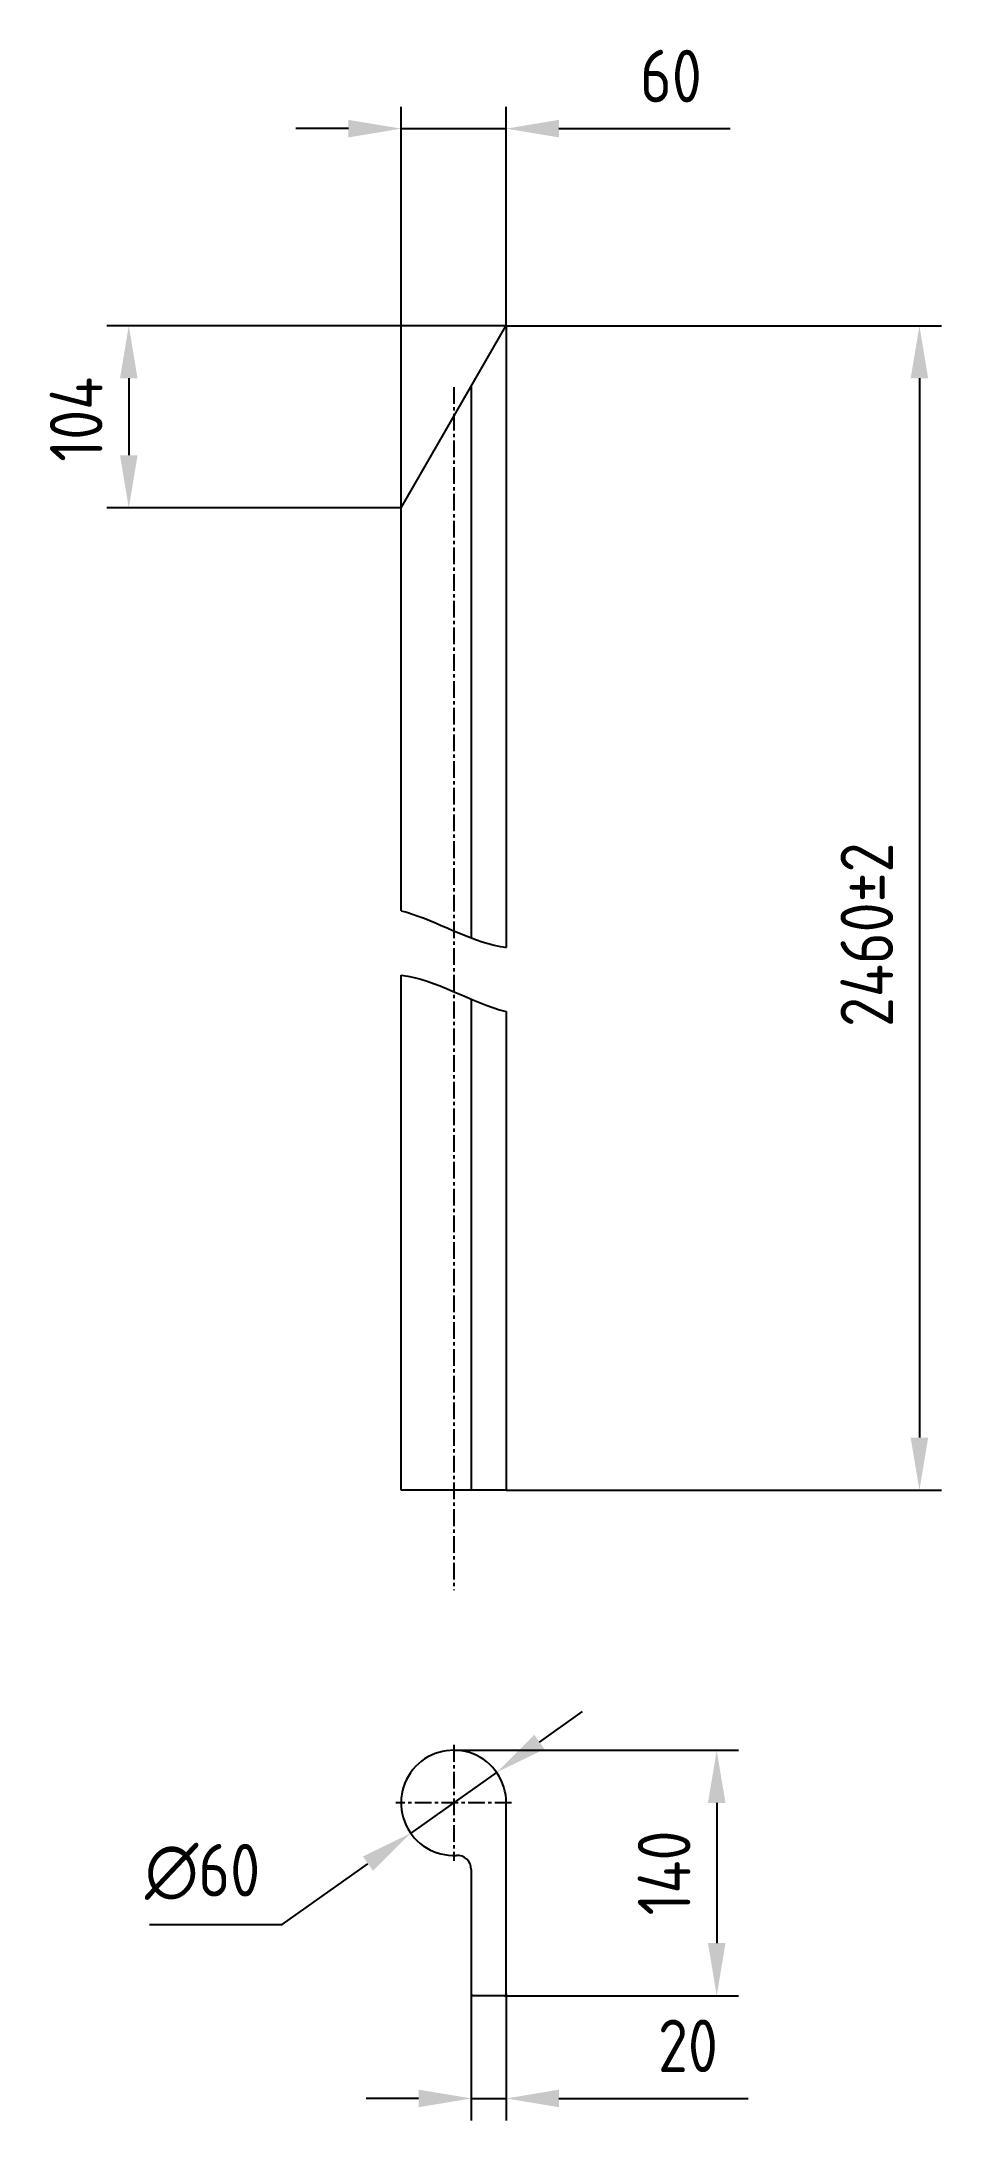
# Model space of a CAD drawing. Header units: millimetres. Extents: x -205 to 308, y 1283 to 2469.
import ezdxf

# ---------------------------------------------------------------- set-up
doc = ezdxf.new("R2010")
doc.units = ezdxf.units.MM
doc.header["$LTSCALE"] = 0.3
doc.linetypes.add('CENTER', pattern=[50.8, 31.75, -6.35, 6.35, -6.35])
for name, color, linetype in [('Bord', 1, 'Continuous'), ('Cen', 5, 'CENTER'), ('Cont', 6, 'Continuous'), ('Dim', 7, 'Continuous')]:
    doc.layers.add(name, color=color, linetype=linetype)
doc.styles.add('Style1', font='romans.shx', dxfattribs={"width": 0.8})
doc.dimstyles.new('Lin_5$0', dxfattribs={"dimscale": 5, "dimtxt": 3, "dimasz": 3, "dimexe": 1.25, "dimexo": 0, "dimgap": 1.5, "dimtad": 1, "dimtoh": 1, "dimtxsty": 'Style1', "dimcen": 2.5, "dimclrt": 3, "dimadec": 0, "dimazin": 0, "dimtfac": 1, "dimtmove": 0, "dimatfit": 3, "dimldrblk": 'DOT', "dimfxl": 1, "dimarcsym": 0})
doc.dimstyles.new('Lin_5$3', dxfattribs={"dimscale": 5, "dimtxt": 3, "dimasz": 3, "dimexe": 1.25, "dimexo": 0, "dimgap": 1.5, "dimtad": 1, "dimtoh": 1, "dimtxsty": 'Style1', "dimcen": 2.5, "dimclrt": 3, "dimadec": 0, "dimazin": 0, "dimtfac": 1, "dimtmove": 0, "dimatfit": 3, "dimldrblk": 'DOT', "dimfxl": 1, "dimarcsym": 0})

# ---------------------------------------------------------------- blocks, each defined once
blk = doc.blocks.new('*D29')
at = {"layer": 'Defpoints', "color": 0, "transparency": 16777216}
for p in [(60, 2307), (60, 1642.8), (295.6, 1642.8)]:
    blk.add_point(p, dxfattribs=at)
at = {"layer": 'Dim', "color": 0, "linetype": 'ByBlock', "lineweight": -2, "transparency": 16777216}
for p, q in [((60, 2307), (308.1, 2307)), ((295.6, 2277), (295.6, 1672.8)), ((60, 1642.8), (308.1, 1642.8))]:
    blk.add_line(p, q, dxfattribs=at)
at = {"layer": 'Dim', "color": 0, "transparency": 16777216}
for points in [[(290.6, 2277), (300.6, 2277), (295.6, 2307)], [(290.6, 1672.8), (300.6, 1672.8), (295.6, 1642.8)]]:
    blk.add_solid(points, dxfattribs=at)
at = {"layer": 'Dim', "color": 3, "transparency": 16777216, "insert": (265.6, 1959.6), "char_height": 30, "attachment_point": 5, "rotation": 90, "style": 'Style1'}
blk.add_mtext('2460±2', dxfattribs=at)
blk = doc.blocks.new('_Dot')
at = {"color": 0, "linetype": 'ByBlock', "lineweight": -2}
blk.add_line((-0.5, 0), (-1, 0), dxfattribs=at)
at = {"color": 0, "linetype": 'ByBlock', "const_width": 0.5}
blk.add_lwpolyline([(-0.25, 0, 1), (0.25, 0, 1)], format="xyb", close=True, dxfattribs=at)
blk = doc.blocks.new('*D30')
at = {"layer": 'Defpoints', "color": 0, "transparency": 16777216}
for p in [(60, 2307), (-155.3, 2203.1), (0, 2203.1)]:
    blk.add_point(p, dxfattribs=at)
at = {"layer": 'Dim', "color": 0, "linetype": 'ByBlock', "lineweight": -2, "transparency": 16777216}
for p, q in [((60, 2307), (-167.8, 2307)), ((-155.3, 2277), (-155.3, 2233.1)), ((0, 2203.1), (-167.8, 2203.1))]:
    blk.add_line(p, q, dxfattribs=at)
at = {"layer": 'Dim', "color": 0, "transparency": 16777216}
for points in [[(-160.3, 2277), (-150.3, 2277), (-155.3, 2307)], [(-160.3, 2233.1), (-150.3, 2233.1), (-155.3, 2203.1)]]:
    blk.add_solid(points, dxfattribs=at)
at = {"layer": 'Dim', "color": 3, "transparency": 16777216, "insert": (-185.3, 2253.6), "char_height": 30, "attachment_point": 5, "rotation": 90, "style": 'Style1'}
blk.add_mtext('104', dxfattribs=at)
blk = doc.blocks.new('*D31')
at = {"layer": 'Defpoints', "color": 0, "transparency": 16777216}
for p in [(60, 2419.4), (60, 2307), (0, 2203.1)]:
    blk.add_point(p, dxfattribs=at)
at = {"layer": 'Dim', "color": 0, "linetype": 'ByBlock', "lineweight": -2, "transparency": 16777216}
for p, q in [((0, 2203.1), (0, 2431.9)), ((60, 2307), (60, 2431.9)), ((-30, 2419.4), (-60, 2419.4)), ((0, 2419.4), (60, 2419.4)), ((90, 2419.4), (187.7, 2419.4))]:
    blk.add_line(p, q, dxfattribs=at)
at = {"layer": 'Dim', "color": 0, "transparency": 16777216}
for points in [[(-30, 2424.4), (-30, 2414.4), (0, 2419.4)], [(90, 2424.4), (90, 2414.4), (60, 2419.4)]]:
    blk.add_solid(points, dxfattribs=at)
at = {"layer": 'Dim', "color": 3, "transparency": 16777216, "insert": (153.9, 2449.4), "char_height": 30, "attachment_point": 5, "style": 'Style1'}
blk.add_mtext('60', dxfattribs=at)
blk = doc.blocks.new('*D32')
at = {"layer": 'Defpoints', "color": 0, "transparency": 16777216}
for p in [(30, 1494.5), (59, 1354.5), (180, 1354.5)]:
    blk.add_point(p, dxfattribs=at)
at = {"layer": 'Dim', "color": 0, "linetype": 'ByBlock', "lineweight": -2, "transparency": 16777216}
for p, q in [((30, 1494.5), (192.5, 1494.5)), ((180, 1464.5), (180, 1384.5)), ((59, 1354.5), (192.5, 1354.5))]:
    blk.add_line(p, q, dxfattribs=at)
at = {"layer": 'Dim', "color": 0, "transparency": 16777216}
for points in [[(175, 1464.5), (185, 1464.5), (180, 1494.5)], [(175, 1384.5), (185, 1384.5), (180, 1354.5)]]:
    blk.add_solid(points, dxfattribs=at)
at = {"layer": 'Dim', "color": 3, "transparency": 16777216, "insert": (150, 1424.5), "char_height": 30, "attachment_point": 5, "rotation": 90, "style": 'Style1'}
blk.add_mtext('140', dxfattribs=at)
blk = doc.blocks.new('*D33')
at = {"layer": 'Defpoints', "color": 0, "transparency": 16777216}
for p in [(54.5, 1481.9), (5.5, 1447.2)]:
    blk.add_point(p, dxfattribs=at)
at = {"layer": 'Dim', "color": 0, "linetype": 'ByBlock', "lineweight": -2, "transparency": 16777216}
for p, q in [((78.9, 1499.2), (103.4, 1516.6)), ((54.5, 1481.9), (5.5, 1447.2)), ((-67.9, 1395.1), (-18.9, 1429.8)), ((-143.4, 1395.1), (-67.9, 1395.1))]:
    blk.add_line(p, q, dxfattribs=at)
at = {"layer": 'Dim', "color": 0, "transparency": 16777216}
for points in [[(76, 1503.3), (81.8, 1495.1), (54.5, 1481.9)], [(-21.8, 1433.9), (-16, 1425.7), (5.5, 1447.2)]]:
    blk.add_solid(points, dxfattribs=at)
at = {"layer": 'Dim', "color": 3, "transparency": 16777216, "insert": (-113.2, 1425.1), "char_height": 30, "attachment_point": 5, "style": 'Style1'}
blk.add_mtext('∅60', dxfattribs=at)
blk = doc.blocks.new('*D34')
at = {"layer": 'Defpoints', "color": 0, "transparency": 16777216}
for p in [(40, 1355.5), (60, 1355.5), (60, 1295.9)]:
    blk.add_point(p, dxfattribs=at)
at = {"layer": 'Dim', "color": 0, "linetype": 'ByBlock', "lineweight": -2, "transparency": 16777216}
for p, q in [((40, 1355.5), (40, 1283.4)), ((60, 1355.5), (60, 1283.4)), ((10, 1295.9), (-20, 1295.9)), ((40, 1295.9), (60, 1295.9)), ((90, 1295.9), (198, 1295.9))]:
    blk.add_line(p, q, dxfattribs=at)
at = {"layer": 'Dim', "color": 0, "transparency": 16777216}
for points in [[(10, 1300.9), (10, 1290.9), (40, 1295.9)], [(90, 1300.9), (90, 1290.9), (60, 1295.9)]]:
    blk.add_solid(points, dxfattribs=at)
at = {"layer": 'Dim', "color": 3, "transparency": 16777216, "insert": (163.6, 1325.9), "char_height": 30, "attachment_point": 5, "style": 'Style1'}
blk.add_mtext('20', dxfattribs=at)

msp = doc.modelspace()

# ---------------------------------------------------------------- linework, layer by layer
at = {"layer": 'Bord'}
for points, knots in [([(0, 1973.333), (17.422, 1969.031), (37.002, 1956.753), (57.698, 1952.768), (60, 1952.417)], [88.23022269, 88.23022269, 88.23022269, 88.23022269, 144.28564771, 151.26361142, 151.26361142, 151.26361142, 151.26361142]), ([(0, 1936.525), (0.031, 1936.522), (19.793, 1934.39), (39.362, 1921.114), (60, 1915.804)], [79.325631, 79.325631, 79.325631, 79.325631, 79.42522755, 142.81654543, 142.81654543, 142.81654543, 142.81654543])]:
    msp.add_open_spline(points, degree=3, knots=knots, dxfattribs=at)
at = {"layer": 'Cen'}
for p, q in [((30, 2271.991), (30, 1585.713)), ((30, 1497.507), (30, 1431.507)), ((63, 1464.507), (-3, 1464.507))]:
    msp.add_line(p, q, dxfattribs=at)
at = {"layer": 'Cont'}
for p, q in [((0, 2203.107), (60, 2307.03)), ((60, 2307.03), (60, 1952.417)), ((40, 2272.389), (40, 1957.879)), ((0, 1973.333), (0, 2203.107)), ((0, 1642.764), (0, 1936.525)), ((40, 1922.921), (40, 1642.764)), ((60, 1915.804), (60, 1642.764)), ((60, 1642.764), (0, 1642.764)), ((60, 1355.507), (60, 1464.507)), ((40, 1426.56), (40, 1355.507)), ((59, 1354.507), (41, 1354.507))]:
    msp.add_line(p, q, dxfattribs=at)
for centre, radius, start, end in [((30, 1464.507), 30, 0, 273.016961), ((32, 1426.56), 8, 0, 93.016961), ((41, 1355.507), 1, 180, 270), ((59, 1355.507), 1, 270, 0)]:
    msp.add_arc(centre, radius, start, end, dxfattribs=at)

# ---------------------------------------------------------------- dimensions: what is measured, and where the dimension line sits
at = {"layer": 'Dim'}
dim = msp.add_linear_dim(base=(60, 2419.368), p1=(0, 2203.107), p2=(60, 2307.03), dimstyle='Lin_5$0', override={"dimscale": 10, "dimarcsym": 1}, dxfattribs=at)
dim.commit()
dim.dimension.update_dxf_attribs({"geometry": '*D31', "text_midpoint": (153.857, 2419.368), "dimtype": 160})
for base, p1, p2, angle, override, picture, middle in [((-155.342, 2203.107), (60, 2307.03), (0, 2203.107), 90, {"dimscale": 10, "dimdec": 0, "dimarcsym": 1}, '*D30', (-155.342, 2253.585)), ((60, 1295.864), (40, 1355.507), (60, 1355.507), 0, {"dimscale": 10, "dimpost": '', "dimarcsym": 1}, '*D34', (163.571, 1295.864))]:
    dim = msp.add_linear_dim(base=base, p1=p1, p2=p2, angle=angle, dimstyle='Lin_5$0', override=override, dxfattribs=at)
    dim.commit()
    dim.dimension.update_dxf_attribs({"geometry": picture, "text_midpoint": middle, "dimtype": 160})
dim = msp.add_linear_dim(base=(295.645, 1642.764), p1=(60, 2307.03), p2=(60, 1642.764), angle=90, text='2460±2', dimstyle='Lin_5$0', override={"dimscale": 10, "dimarcsym": 1}, dxfattribs=at)
dim.commit()
dim.dimension.update_dxf_attribs({"geometry": '*D29', "text_midpoint": (295.645, 1959.551), "dimtype": 160})
dim = msp.add_diameter_dim_2p(p1=(54.469, 1481.864), p2=(5.531, 1447.15), dimstyle='Lin_5$3', override={"dimscale": 10, "dimpost": '', "dimarcsym": 1}, dxfattribs=at)
dim.commit()
dim.dimension.update_dxf_attribs({"geometry": '*D33', "text_midpoint": (-113.162, 1425.079)})
dim = msp.add_linear_dim(base=(180, 1354.507), p1=(30, 1494.507), p2=(59, 1354.507), angle=90, dimstyle='Lin_5$0', override={"dimscale": 10, "dimpost": '', "dimarcsym": 1}, dxfattribs=at)
dim.commit()
dim.dimension.update_dxf_attribs({"geometry": '*D32', "text_midpoint": (150, 1424.507)})

doc.saveas('drawing.dxf')
